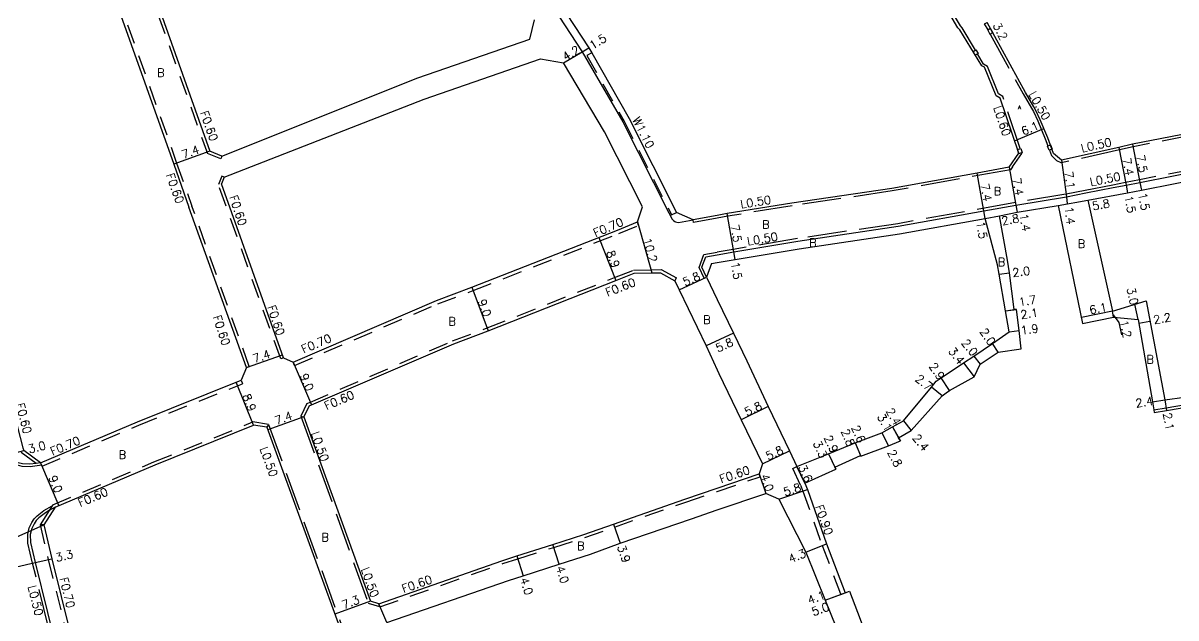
# Model space of a CAD drawing. Header units: metres. Extents: x -1600 to -800, y -110400 to -109798.
# Drawn here: x -1216.5 to -994.4, y -110214.1 to -110099.5 of the extents above; entities that cross this region are included whole.
import ezdxf

# ---------------------------------------------------------------- set-up
doc = ezdxf.new("R2010")
doc.units = ezdxf.units.M
doc.header["$LTSCALE"] = 2.5
for name, pattern in [('22320', [2.5, 1.5, -1]), ('22330', [4, 3, -1]), ('51070', [2.5, 1.5, -1])]:
    doc.linetypes.add(name, pattern=pattern)
for name, color, linetype in [('2101000', 177, 'Continuous'), ('2102000', 191, 'Continuous'), ('2213000', 6, 'Continuous'), ('2227000', 3, 'Continuous'), ('2232000', 4, '22320'), ('2233000', 62, '22330'), ('2235000', 7, 'Continuous'), ('5107000', 24, '51070'), ('9201100', 215, 'Continuous'), ('9201500', 222, 'Continuous'), ('9201600', 215, 'Continuous'), ('9202100', 82, 'Continuous'), ('9202200', 155, 'Continuous'), ('9203500', 155, 'Continuous')]:
    doc.layers.add(name, color=color, linetype=linetype)
doc.styles.add('Dm_Anotation', font='txt.shx', dxfattribs={"bigfont": 'pscdm.shx'})

msp = doc.modelspace()

# ---------------------------------------------------------------- linework, layer by layer
at = {"layer": '2101000'}
for points in [[(-1026.58, -110127.28), (-1024.72, -110124.55), (-1028.26, -110113.98), (-1029.05, -110113.48), (-1031.3, -110107.99), (-1031.83, -110107.73), (-1036.04, -110100.75), (-1036.42, -110100.39), (-1043.86, -110087.75), (-1053.26, -110071.75), (-1065.29, -110051.45), (-1065.72, -110051.22), (-1074.77, -110034.71)], [(-1137.26, -110057.96), (-1136.04, -110060.06), (-1126.61, -110076.21), (-1113.19, -110095.63), (-1107.53, -110104.24), (-1106.98, -110105.21), (-1099.77, -110117.86), (-1090.63, -110135.96)], [(-1193.92, -110086.44), (-1180.54, -110124.18)], [(-1200.95, -110088.75), (-1187.52, -110126.65), (-1184.57, -110134.94)], [(-1238.37, -110096.62), (-1236.93, -110102.34), (-1234.59, -110111.64), (-1228.59, -110134.89), (-1222.02, -110160.39), (-1216.55, -110181.33), (-1216.4, -110181.88)], [(-1016.45, -110125.9), (-1017.99, -110124.6), (-1019.1, -110121.59), (-1020.58, -110118.14), (-1021.4, -110116.32), (-1021.8, -110115.59), (-1023.39, -110112.87), (-1030.78, -110099.35)], [(-907.18, -110100.94), (-942.24, -110110.48), (-953.92, -110113.45), (-958.26, -110114.37), (-970.89, -110116.69), (-977.78, -110117.94), (-989.83, -110120.29), (-1002.8, -110122.83), (-1005.44, -110123.44), (-1016.45, -110125.9)], [(-1097.22, -110134.88), (-1104.51, -110120.46), (-1112.41, -110107.17)], [(-1011.39, -110133.61), (-1003.74, -110132.18), (-1001.08, -110131.66), (-988.1, -110129.13), (-977.86, -110127.12), (-969.18, -110125.43), (-956.45, -110122.94), (-952, -110121.94)], [(-1026.58, -110127.28), (-1032.72, -110128.39), (-1049.15, -110131.35), (-1068.42, -110134.21), (-1080.87, -110136.21), (-1082.79, -110136.56)], [(-1166.34, -110164), (-1178.31, -110130.49)], [(-1173.52, -110165.89), (-1184.57, -110134.94)], [(-1164.51, -110164.82), (-1136.9, -110152.95), (-1130.1, -110150.39), (-1102.03, -110139.4), (-1098.18, -110137.81), (-1097.22, -110134.88)], [(-1028.39, -110136.65), (-1025.02, -110135.94), (-1017.09, -110134.65)], [(-1017.09, -110134.65), (-1012.42, -110157.39), (-1006.43, -110156.18), (-1001.72, -110156.62)], [(-1011.39, -110133.61), (-1006.68, -110155.01)], [(-1087.45, -110137.42), (-1090.63, -110135.96)], [(-1082.79, -110136.56), (-1087.45, -110137.42)], [(-1082.79, -110145.66), (-1079.37, -110145.08), (-1067.03, -110143), (-1047.69, -110140.13), (-1031.15, -110137.15)], [(-1067.44, -110184.93), (-1061.35, -110182.48), (-1056.23, -110180.42), (-1051.07, -110178.45), (-1049.04, -110177.33), (-1046.91, -110176.17), (-1041.53, -110169.63), (-1040.61, -110168.51), (-1039.65, -110167.87), (-1035.35, -110164.99), (-1033.39, -110163.67), (-1029.79, -110161.24), (-1026.54, -110158.99), (-1027.25, -110154.97), (-1028.5, -110147.85), (-1028.81, -110146.07), (-1031.15, -110137.15)], [(-1065.92, -110188.19), (-1059.96, -110185.47), (-1060.13, -110185.11), (-1055.22, -110182.81), (-1055.14, -110182.99), (-1049.8, -110180.95), (-1047.5, -110180.03), (-1047.85, -110179.42), (-1045.41, -110178.04), (-1039.44, -110171.34), (-1038.71, -110170.78), (-1038.03, -110170.27), (-1033.27, -110167.67), (-1032.14, -110165.23), (-1028.68, -110162.9), (-1024.23, -110162.27), (-1024.66, -110158.73), (-1025.17, -110154.66), (-1025.57, -110154.72), (-1026.51, -110147.61), (-1026.88, -110145.19), (-1028.39, -110136.65)], [(-1083.89, -110145.84), (-1084.87, -110148.47)], [(-1083.89, -110145.84), (-1082.79, -110145.66)], [(-1161.42, -110173.28), (-1160.96, -110173.08), (-1133.54, -110161.3), (-1126.92, -110158.81), (-1102.36, -110149.09), (-1098.79, -110147.69), (-1095.43, -110147.63), (-1093.76, -110147.6)], [(-1093.76, -110147.6), (-1090.95, -110149.14)], [(-1084.87, -110148.47), (-1082.79, -110152.79)], [(-1090.95, -110149.14), (-1090.14, -110150.9), (-1084.95, -110161.68), (-1082.79, -110166.34)], [(-1082.79, -110152.79), (-1079.68, -110159.25), (-1077.11, -110164.58), (-1072.98, -110173.4), (-1068.87, -110181.94), (-1067.44, -110184.93)], [(-1006.68, -110155.01), (-1000.17, -110153.02)], [(-1000.17, -110153.02), (-996.59, -110172.07)], [(-1001.72, -110156.62), (-998.96, -110172.47), (-998.69, -110174.06), (-998.61, -110174.55)], [(-1166.34, -110164), (-1164.51, -110164.82)], [(-1173.52, -110165.89), (-1174.51, -110168.34)], [(-1082.79, -110166.34), (-1082.47, -110167.05), (-1078.18, -110175.97), (-1074.1, -110184.45)], [(-1213.16, -110184.23), (-1194.52, -110176.31), (-1174.51, -110168.34)], [(-996.59, -110172.07), (-989.02, -110171.08), (-985.72, -110170.45)], [(-1161.42, -110173.28), (-1162.42, -110175.38)], [(-998.61, -110174.55), (-996.22, -110174.14), (-988.7, -110172.85), (-988.05, -110172.74), (-987.19, -110173.25), (-985.54, -110179.57), (-983.66, -110186.76)], [(-1162.42, -110175.38), (-1149.63, -110210.93)], [(-1210.38, -110192.82), (-1191.09, -110184.63), (-1172.17, -110176.99)], [(-1169.57, -110177.39), (-1172.17, -110176.99)], [(-1169.57, -110177.39), (-1153.8, -110220.82), (-1141.3, -110255.08)], [(-1213.16, -110184.23), (-1216.4, -110181.88)], [(-1074.1, -110184.45), (-1074.71, -110186.36)], [(-1082.79, -110189.1), (-1074.71, -110186.36)], [(-1065.92, -110188.19), (-1065.44, -110189.39), (-1061.75, -110199.84), (-1058.15, -110209.3), (-1057.3, -110208.99), (-1053.51, -110218.92), (-1051.69, -110221.53)], [(-1148, -110211.44), (-1124.28, -110203.11), (-1121.39, -110202.19), (-1114.47, -110199.97), (-1108.5, -110198.06), (-1102.79, -110196.05), (-1089.07, -110191.23), (-1082.79, -110189.1)], [(-1082.79, -110193.33), (-1073.42, -110190.15)], [(-1070.95, -110191.22), (-1073.42, -110190.15)], [(-1070.95, -110191.22), (-1065.73, -110201.47), (-1061.99, -110210.72), (-1057.9, -110220.84), (-1056.81, -110223.56), (-1057.55, -110224.36)], [(-1210.38, -110192.82), (-1212.51, -110196.21)], [(-1146.46, -110215.02), (-1123.01, -110206.9), (-1120.17, -110206), (-1113.25, -110203.78), (-1107.23, -110201.85), (-1101.5, -110199.73), (-1087.78, -110195.02), (-1082.79, -110193.33)], [(-1212.51, -110196.21), (-1210.99, -110202.72), (-1205.54, -110224.76), (-1192.56, -110275.98)], [(-1148, -110211.44), (-1149.63, -110210.93)]]:
    msp.add_lwpolyline(points, dxfattribs=at)
at = {"layer": '2102000'}
for points in [[(-1118.9, -110102.57), (-1118, -110098.86)], [(-1178.21, -110125.12), (-1140.5, -110110.02), (-1118.9, -110102.57)], [(-1177.78, -110129.19), (-1139.25, -110114.14), (-1116.82, -110106.4)], [(-1116.82, -110106.4), (-1112.41, -110107.17)], [(-1178.21, -110125.12), (-1180.54, -110124.18)], [(-1177.78, -110129.19), (-1178.31, -110130.49)]]:
    msp.add_lwpolyline(points, dxfattribs=at)
at = {"layer": '2213000'}
for points in [[(-1137.26, -110057.96), (-1137.74, -110059.32), (-1137.87, -110059.69), (-1137.25, -110060.76), (-1127.88, -110077.01), (-1114.44, -110096.46), (-1108.8, -110105.03), (-1101, -110118.54), (-1092.14, -110136.06), (-1091.46, -110137.3), (-1091.22, -110137.54), (-1090.94, -110137.73), (-1090.86, -110137.77), (-1090.58, -110137.86), (-1090.29, -110137.89), (-1090.27, -110137.89), (-1087.45, -110137.42)], [(-1006.49, -110131.19), (-1004.02, -110130.71), (-1001.37, -110130.19), (-988.39, -110127.65), (-977.24, -110125.47), (-969.49, -110123.86), (-965.83, -110123.17)], [(-1082.79, -110144.14), (-1079.62, -110143.6), (-1067.28, -110141.52), (-1047.94, -110138.65), (-1031.41, -110135.67), (-1025.27, -110134.56), (-1015.53, -110132.94), (-1011.81, -110132.22)], [(-1084.87, -110148.47), (-1085.76, -110146.55), (-1084.99, -110144.51), (-1082.79, -110144.14)], [(-1213.16, -110184.23), (-1214.02, -110184.35), (-1215.22, -110184.53), (-1216.65, -110184.46), (-1217.45, -110184.23), (-1217.94, -110184.01), (-1218.56, -110183.52), (-1219.3, -110182.64)], [(-1210.38, -110192.82), (-1211.48, -110193.45), (-1212.24, -110193.88), (-1213.51, -110194.83), (-1213.99, -110195.33), (-1214.41, -110195.98), (-1214.86, -110196.92), (-1215.14, -110198.07), (-1215.1, -110199.63)]]:
    msp.add_lwpolyline(points, dxfattribs=at)
at = {"layer": '2227000'}
for points in [[(-1011.81, -110132.22), (-1006.49, -110131.19)], [(-1215.1, -110199.63), (-1214.21, -110203.47), (-1209.44, -110222.73), (-1209.08, -110224.19), (-1208.75, -110225.55), (-1207.99, -110228.43), (-1206.64, -110233.58), (-1196.84, -110270.91), (-1196.44, -110272.36), (-1195.71, -110275.09)]]:
    msp.add_lwpolyline(points, dxfattribs=at)
at = {"layer": '2232000'}
for points in [[(-1194.66, -110086.14), (-1181.02, -110124.63)], [(-1200.56, -110088.05), (-1186.95, -110126.45), (-1184.01, -110134.74)], [(-1178.43, -110125.67), (-1181.02, -110124.63)], [(-1178.21, -110125.12), (-1178.43, -110125.67)], [(-1177.78, -110129.19), (-1178.24, -110129), (-1178.9, -110130.61)], [(-1166.9, -110164.21), (-1178.9, -110130.61)], [(-1172.96, -110165.69), (-1184.01, -110134.74)], [(-1097.99, -110138.49), (-1098.18, -110137.81)], [(-1164.24, -110165.46), (-1136.64, -110153.6), (-1129.84, -110151.04), (-1101.77, -110140.05), (-1097.99, -110138.49)], [(-1161.86, -110172.82), (-1161.19, -110172.53), (-1133.77, -110160.74), (-1127.14, -110158.25), (-1102.58, -110148.53), (-1098.91, -110147.09), (-1095.44, -110147.03), (-1093.61, -110147)], [(-1093.61, -110147), (-1090.66, -110148.61)], [(-1090.95, -110149.14), (-1090.66, -110148.61)], [(-1166.34, -110164), (-1166.9, -110164.21)], [(-1173.52, -110165.89), (-1172.96, -110165.69)], [(-1164.24, -110165.46), (-1164.51, -110164.82)], [(-1212.86, -110184.86), (-1194.25, -110176.96), (-1174.25, -110168.99)], [(-1174.51, -110168.34), (-1174.25, -110168.99)], [(-1161.86, -110172.82), (-1163.01, -110175.23)], [(-998.69, -110174.06), (-996.3, -110173.65), (-988.78, -110172.36), (-987.95, -110172.21), (-986.76, -110172.92), (-985.05, -110179.44), (-983.31, -110186.14)], [(-1163.01, -110175.23), (-1162.42, -110175.38)], [(-1210.78, -110192.34), (-1191.32, -110184.08), (-1172.24, -110176.37)], [(-1169.24, -110176.83), (-1172.24, -110176.37)], [(-1169.24, -110176.83), (-1169.57, -110177.39)], [(-1214.02, -110184.35), (-1216.93, -110182.24)], [(-1212.86, -110184.86), (-1212.94, -110184.7), (-1213.16, -110184.23)], [(-1074.52, -110186.93), (-1074.71, -110186.36)], [(-1068.26, -110185.31), (-1067.44, -110184.93)], [(-1066.75, -110188.55), (-1068.26, -110185.31)], [(-1065.92, -110188.19), (-1067.44, -110184.93)], [(-1082.79, -110189.74), (-1074.52, -110186.93)], [(-1066.75, -110188.55), (-1066.28, -110189.71), (-1062.6, -110200.15), (-1058.99, -110209.61)], [(-1147.83, -110212.01), (-1124.09, -110203.68), (-1121.21, -110202.76), (-1114.28, -110200.54), (-1108.31, -110198.63), (-1102.59, -110196.62), (-1088.87, -110191.8), (-1082.79, -110189.74)], [(-1210.78, -110192.34), (-1210.92, -110192.55), (-1211.48, -110193.45), (-1213.23, -110196.22)], [(-1212.51, -110196.21), (-1213.23, -110196.22), (-1211.68, -110202.89), (-1206.22, -110224.93), (-1193.08, -110276.78)], [(-1058.99, -110209.61), (-1058.15, -110209.3)], [(-1147.83, -110212.01), (-1148, -110211.44)]]:
    msp.add_lwpolyline(points, dxfattribs=at)
at = {"layer": '2233000'}
for points in [[(-1033.06, -110104.68), (-1035.58, -110100.38), (-1035.96, -110100.02), (-1043.36, -110087.45), (-1043.75, -110086.79)], [(-1030.63, -110100.81), (-1031.33, -110099.65), (-1030.78, -110099.35)], [(-1030.24, -110101.59), (-1023.84, -110113.13), (-1022.26, -110115.85), (-1021.87, -110116.55), (-1021.06, -110118.35), (-1019.59, -110121.79), (-1019.08, -110123.15)], [(-907.05, -110101.42), (-942.11, -110110.97), (-953.81, -110113.94), (-958.17, -110114.86), (-970.8, -110117.18), (-977.69, -110118.43), (-989.73, -110120.78), (-1002.69, -110123.32), (-1005.32, -110123.93), (-1016.51, -110126.43), (-1017.36, -110126.03)], [(-1024.41, -110123.67), (-1027.78, -110113.6), (-1028.59, -110113.09), (-1030.74, -110107.83), (-1031.47, -110107.39), (-1032.64, -110105.39)], [(-951.34, -110119.83), (-952.42, -110120.08), (-956.85, -110120.98), (-969.58, -110123.37), (-977.34, -110124.98), (-988.48, -110127.16), (-1001.46, -110129.7), (-1004.12, -110130.22), (-1006.58, -110130.7), (-1011.91, -110131.73), (-1015.59, -110132.45), (-1015.62, -110132.45), (-1025.35, -110134.07), (-1048.02, -110138.15), (-1067.36, -110141.02), (-1079.7, -110143.11), (-1082.79, -110143.63)], [(-1025.89, -110127.19), (-1024.1, -110124.6), (-1024.14, -110124.47)], [(-1018.79, -110123.95), (-1018.41, -110124.98), (-1017.36, -110126.03)], [(-1026.3, -110127.74), (-1049.07, -110131.84), (-1068.34, -110134.7), (-1080.78, -110136.7), (-1082.79, -110137.07)], [(-1025.89, -110127.19), (-1026.3, -110127.74)], [(-1087.36, -110137.91), (-1087.45, -110137.42)], [(-1082.79, -110137.07), (-1087.36, -110137.91)], [(-1085.33, -110148.68), (-1086.3, -110146.57), (-1085.36, -110144.06), (-1082.79, -110143.63)], [(-1085.33, -110148.68), (-1084.87, -110148.47)], [(-1163.01, -110175.23), (-1150.01, -110211.33)], [(-1169.24, -110176.83), (-1153.33, -110220.65), (-1140.76, -110255.09)], [(-1212.94, -110184.7), (-1215.19, -110185.03), (-1216.73, -110184.96), (-1217.62, -110184.7), (-1218.2, -110184.44), (-1218.91, -110183.89), (-1219.76, -110182.87)], [(-1196.15, -110275.36), (-1197.32, -110271.04), (-1209.23, -110225.68), (-1214.69, -110203.59), (-1215.59, -110199.74), (-1215.6, -110199.64), (-1215.64, -110198.02), (-1215.33, -110196.76), (-1214.84, -110195.73), (-1214.38, -110195.01), (-1213.84, -110194.45), (-1212.51, -110193.46), (-1210.92, -110192.55)], [(-1147.83, -110212.01), (-1150.01, -110211.33)]]:
    msp.add_lwpolyline(points, dxfattribs=at)
at = {"layer": '2235000'}
for points in [[(-1030.13, -110100.53), (-1030.67, -110100.83), (-1030.25, -110101.59), (-1029.72, -110101.29)], [(-1033.51, -110104.94), (-1032.98, -110104.63), (-1032.56, -110105.35), (-1033.08, -110105.65)], [(-1024.96, -110123.85), (-1024.33, -110123.64), (-1024.07, -110124.45), (-1024.69, -110124.65)], [(-1018.29, -110123.76), (-1018.87, -110123.98), (-1019.18, -110123.19), (-1018.59, -110122.96)]]:
    msp.add_lwpolyline(points, close=True, dxfattribs=at)
at = {"layer": '5107000'}
msp.add_lwpolyline([(-1106.98, -110105.21), (-1107.93, -110105.75), (-1100.74, -110118.38), (-1091.61, -110136.45), (-1090.63, -110135.96)], dxfattribs=at)
at = {"layer": '9201100'}
for points in [[(-1108.8, -110105.03), (-1107.53, -110104.24)], [(-1112.41, -110107.17), (-1108.8, -110105.03)], [(-1180.54, -110124.18), (-1187.52, -110126.65)], [(-1005.44, -110123.44), (-1004.02, -110130.71)], [(-1002.8, -110122.83), (-1001.37, -110130.19)], [(-1016.45, -110125.9), (-1015.53, -110132.94)], [(-1031.41, -110135.67), (-1032.72, -110128.39)], [(-1026.58, -110127.28), (-1025.27, -110134.56)], [(-1004.02, -110130.71), (-1003.74, -110132.18)], [(-1001.37, -110130.19), (-1001.08, -110131.66)], [(-1015.53, -110132.94), (-1015.36, -110134.33)], [(-1031.15, -110137.15), (-1031.41, -110135.67)], [(-1025.27, -110134.56), (-1025.02, -110135.94)], [(-1017.09, -110134.65), (-1011.39, -110133.61)], [(-1098.18, -110137.81), (-1095.43, -110147.63)], [(-1079.62, -110143.6), (-1080.87, -110136.21)], [(-1031.15, -110137.15), (-1028.39, -110136.65)], [(-1105.63, -110140.81), (-1102.36, -110149.09)], [(-1079.37, -110145.08), (-1079.62, -110143.6)], [(-1090.14, -110150.9), (-1084.87, -110148.47)], [(-1028.5, -110147.85), (-1026.51, -110147.61)], [(-1130.1, -110150.39), (-1126.92, -110158.81)], [(-1027.25, -110154.97), (-1025.17, -110154.66)], [(-1027.25, -110154.97), (-1025.57, -110154.72)], [(-1006.68, -110155.01), (-1012.65, -110156.24)], [(-1006.43, -110156.18), (-1006.68, -110155.01)], [(-1001.72, -110156.62), (-1002.37, -110153.69)], [(-1001.6, -110157.31), (-999.43, -110156.93)], [(-1079.68, -110159.25), (-1084.95, -110161.68)], [(-1026.54, -110158.99), (-1024.66, -110158.73)], [(-1028.68, -110162.9), (-1029.79, -110161.24)], [(-1173.52, -110165.89), (-1166.55, -110163.4)], [(-1033.39, -110163.67), (-1032.14, -110165.23)], [(-1164.51, -110164.82), (-1160.96, -110173.08)], [(-1035.35, -110164.99), (-1033.27, -110167.67)], [(-1172.17, -110176.99), (-1175.46, -110168.72)], [(-1038.03, -110170.27), (-1039.65, -110167.87)], [(-1039.44, -110171.34), (-1041.53, -110169.63)], [(-1072.98, -110173.4), (-1078.18, -110175.97)], [(-998.96, -110172.47), (-996.59, -110172.07)], [(-996.59, -110172.07), (-996.22, -110174.14)], [(-1162.42, -110175.38), (-1169.38, -110177.91)], [(-1049.04, -110177.33), (-1047.5, -110180.03)], [(-1049.04, -110177.33), (-1047.85, -110179.42)], [(-1046.91, -110176.17), (-1045.41, -110178.04)], [(-1051.07, -110178.45), (-1049.8, -110180.95)], [(-1219.3, -110182.64), (-1216.4, -110181.88)], [(-1074.1, -110184.45), (-1068.87, -110181.94)], [(-1056.23, -110180.42), (-1055.14, -110182.99)], [(-1056.23, -110180.42), (-1055.22, -110182.81)], [(-1213.16, -110184.23), (-1209.65, -110192.51)], [(-1061.35, -110182.48), (-1060.13, -110185.11)], [(-1061.35, -110182.48), (-1059.96, -110185.47)], [(-1074.71, -110186.36), (-1073.42, -110190.15)], [(-1067.44, -110184.93), (-1065.92, -110188.19)], [(-1070.95, -110191.22), (-1065.44, -110189.39)], [(-1102.79, -110196.05), (-1101.5, -110199.73)], [(-1113.25, -110203.78), (-1114.47, -110199.97)], [(-1065.73, -110201.47), (-1061.75, -110199.84)], [(-1121.39, -110202.19), (-1120.17, -110206)], [(-1222.29, -110205.35), (-1214.21, -110203.47)], [(-1214.21, -110203.47), (-1210.99, -110202.72)], [(-1061.99, -110210.72), (-1057.3, -110208.99)], [(-1149.63, -110210.93), (-1156.49, -110213.42)], [(-1061.99, -110210.72), (-1058.15, -110209.3)], [(-1146.46, -110215.02), (-1148, -110211.44)]]:
    msp.add_lwpolyline(points, dxfattribs=at)
at = {"layer": '9201100', "flags": 128}
msp.add_lwpolyline([(-1025.52, -110122.18), (-1019.88, -110119.77)], dxfattribs=at)
at = {"layer": '9201600'}
msp.add_lwpolyline([(-1006.52, -110155.74), (-1005.41, -110157.22), (-1004.89, -110159.59)], dxfattribs=at)
at = {"layer": '9202200'}
msp.add_lwpolyline([(-1226.01, -110202.17), (-1212.51, -110196.21)], dxfattribs=at)

# ---------------------------------------------------------------- texts
at = {"layer": '9201500', "style": 'Dm_Anotation'}
for s, rotation, p in [('3.2', 297.38, (-1029.76, -110099.92)), ('1.5', 31.73, (-1106.85, -110104.63)), ('4.2', 30.6876, (-1112.03, -110106.83)), ('6.1', 23.1863, (-1023.82, -110121.18)), ('7.4', 19.5941, (-1185.64, -110125.65)), ('7.4', 281.0106, (-1004.75, -110125.61)), ('7.5', 281.0106, (-1002.1, -110125.07)), ('7.1', 277.444, (-1015.89, -110128.14)), ('7.4', 280.2137, (-1032.08, -110130.57)), ('7.4', 280.2122, (-1025.93, -110129.46)), ('5.8', 10.2767, (-1010.41, -110135.57)), ('1.5', 280.8246, (-1004.35, -110132.86)), ('1.5', 280.8246, (-1001.7, -110132.33)), ('1.4', 277.0405, (-1015.86, -110134.99)), ('2.8', 10.2146, (-1027.88, -110138.45)), ('1.4', 280.1703, (-1024.6, -110136.36)), ('7.5', 279.5847, (-1080.23, -110138.46)), ('1.5', 280.2121, (-1032.91, -110137.84)), ('10.2', 285.665, (-1097.14, -110141.15)), ('8.9', 291.5599, (-1104.23, -110143.67)), ('1.5', 279.5824, (-1080.16, -110145.64)), ('2.0', 6.8951, (-1025.84, -110148.39)), ('5.8', 24.7833, (-1089, -110150.26)), ('3.0', 281.7797, (-1003.91, -110150.61)), ('9.0', 290.6298, (-1128.98, -110153.07)), ('1.7', 8.6608, (-1024.61, -110154.04)), ('6.1', 11.6892, (-1010.94, -110155.63)), ('2.1', 8.6608, (-1024.25, -110156.51)), ('2.2', 9.8441, (-998.64, -110157.5)), ('1.9', 7.8379, (-1024.21, -110159.54)), ('1.2', 282.3939, (-1005.27, -110156.93)), ('2.0', 303.8087, (-1032.3, -110158.95)), ('5.8', 24.7846, (-1082.65, -110162.98)), ('3.4', 307.7978, (-1038.37, -110162.74)), ('2.0', 308.7622, (-1035.86, -110161.17)), ('7.4', 18.215, (-1171.97, -110165)), ('2.9', 303.812, (-1042.09, -110165.62)), ('9.0', 293.2581, (-1163.27, -110167.44)), ('2.7', 320.55, (-1044.8, -110168.28)), ('8.9', 291.7141, (-1174.32, -110171.33)), ('5.8', 26.2734, (-1077.06, -110175.3)), ('2.4', 9.6366, (-1002.07, -110173.6)), ('7.4', 19.6847, (-1167.71, -110176.94)), ('3.1', 299.6578, (-1052.05, -110175.37)), ('2.4', 299.6578, (-1050.36, -110174.24)), ('2.1', 280.3451, (-996.92, -110174.73)), ('2.8', 292.9926, (-1059.02, -110178.12)), ('2.6', 292.9926, (-1056.99, -110177.42)), ('3.0', 14.6387, (-1215.33, -110182.43)), ('3.3', 294.9241, (-1064.39, -110180.44)), ('2.9', 294.9241, (-1062.3, -110179.39)), ('2.4', 308.8025, (-1045.28, -110179.48)), ('5.8', 25.632, (-1072.97, -110183.8)), ('2.8', 296.9901, (-1050.06, -110182.2)), ('9.0', 293.0132, (-1211.68, -110187.08)), ('4.0', 288.7383, (-1074.49, -110186.7)), ('3.6', 294.9308, (-1067.26, -110185.07)), ('5.8', 18.371, (-1069.74, -110190.71)), ('3.3', 13.0989, (-1210.08, -110203.33)), ('3.9', 289.3622, (-1102.1, -110200.42)), ('4.3', 22.3376, (-1068.68, -110203.58)), ('4.0', 287.746, (-1113.89, -110204.41)), ('4.0', 287.748, (-1120.81, -110206.62)), ('4.1', 20.3323, (-1065.04, -110211.54)), ('7.3', 21.5095, (-1154.72, -110212.48)), ('5.0', 20.3323, (-1064.26, -110213.8))]:
    msp.add_text(s, height=1.6, rotation=rotation, dxfattribs=at).set_placement(p)
at = {"layer": '9202100', "style": 'Dm_Anotation'}
for s, height, p in [('B', 1.6, (-1190.74, -110109.84)), ('A', 0.75, (-1024.85, -110116.09, 2.36)), ('B', 1.6, (-1029.54, -110132.68)), ('B', 1.6, (-1074.14, -110139.1)), ('B', 1.6, (-1065.11, -110142.63)), ('B', 1.6, (-1013.36, -110142.82)), ('B', 1.6, (-1028.75, -110146.33)), ('B', 1.6, (-1134.6, -110157.79)), ('B', 1.6, (-1085.5, -110157.46)), ('B', 1.6, (-1000.1, -110165.11)), ('B', 1.6, (-1198.13, -110183.48)), ('B', 1.6, (-1159.04, -110199.38)), ('B', 1.6, (-1109.82, -110201.05))]:
    msp.add_text(s, height=height, dxfattribs=at).set_placement(p)
at = {"layer": '9203500', "style": 'Dm_Anotation'}
for s, rotation, p in [('L0.50', 300.1336, (-1022.89, -110113.22)), ('L0.60', 288.4934, (-1029.61, -110115.76)), ('F0.60', 289.4551, (-1182.46, -110116.71)), ('W1.10', 296.8071, (-1099.19, -110118.07)), ('L0.50', 12.2581, (-1012.53, -110124.41)), ('F0.60', 290.1256, (-1189.04, -110128.76)), ('L0.50', 11.0106, (-1010.84, -110130.92)), ('F0.60', 288.215, (-1176.81, -110132.97)), ('L0.50', 9.133, (-1078.23, -110135.22)), ('F0.70', 23.0132, (-1106.25, -110140.76)), ('L0.50', 9.582, (-1076.91, -110142.35)), ('F0.60', 21.5599, (-1103.96, -110152.24)), ('F0.60', 288.215, (-1169.49, -110154.14)), ('F0.60', 288.2147, (-1179.99, -110156.07)), ('F0.70', 23.0132, (-1162.49, -110163.18)), ('F0.60', 23.2582, (-1158.1, -110174.1)), ('F0.60', 284.6387, (-1217.92, -110172.95)), ('F0.70', 23.0132, (-1210.89, -110182.9)), ('L0.50', 289.6845, (-1161.09, -110178.55)), ('L0.50', 289.844, (-1170.95, -110181.5)), ('F0.60', 18.7468, (-1082.05, -110188.22)), ('F0.60', 23.0132, (-1205.56, -110192.78)), ('F0.90', 289.4516, (-1063.98, -110192.66)), ('L0.50', 289.6845, (-1151.45, -110204.73)), ('F0.70', 283.8969, (-1209.51, -110206.53)), ('F0.60', 19.3448, (-1143.26, -110209.36)), ('L0.50', 283.8951, (-1215.6, -110208.08))]:
    msp.add_text(s, height=1.6, rotation=rotation, dxfattribs=at).set_placement(p)

doc.saveas('drawing.dxf')
